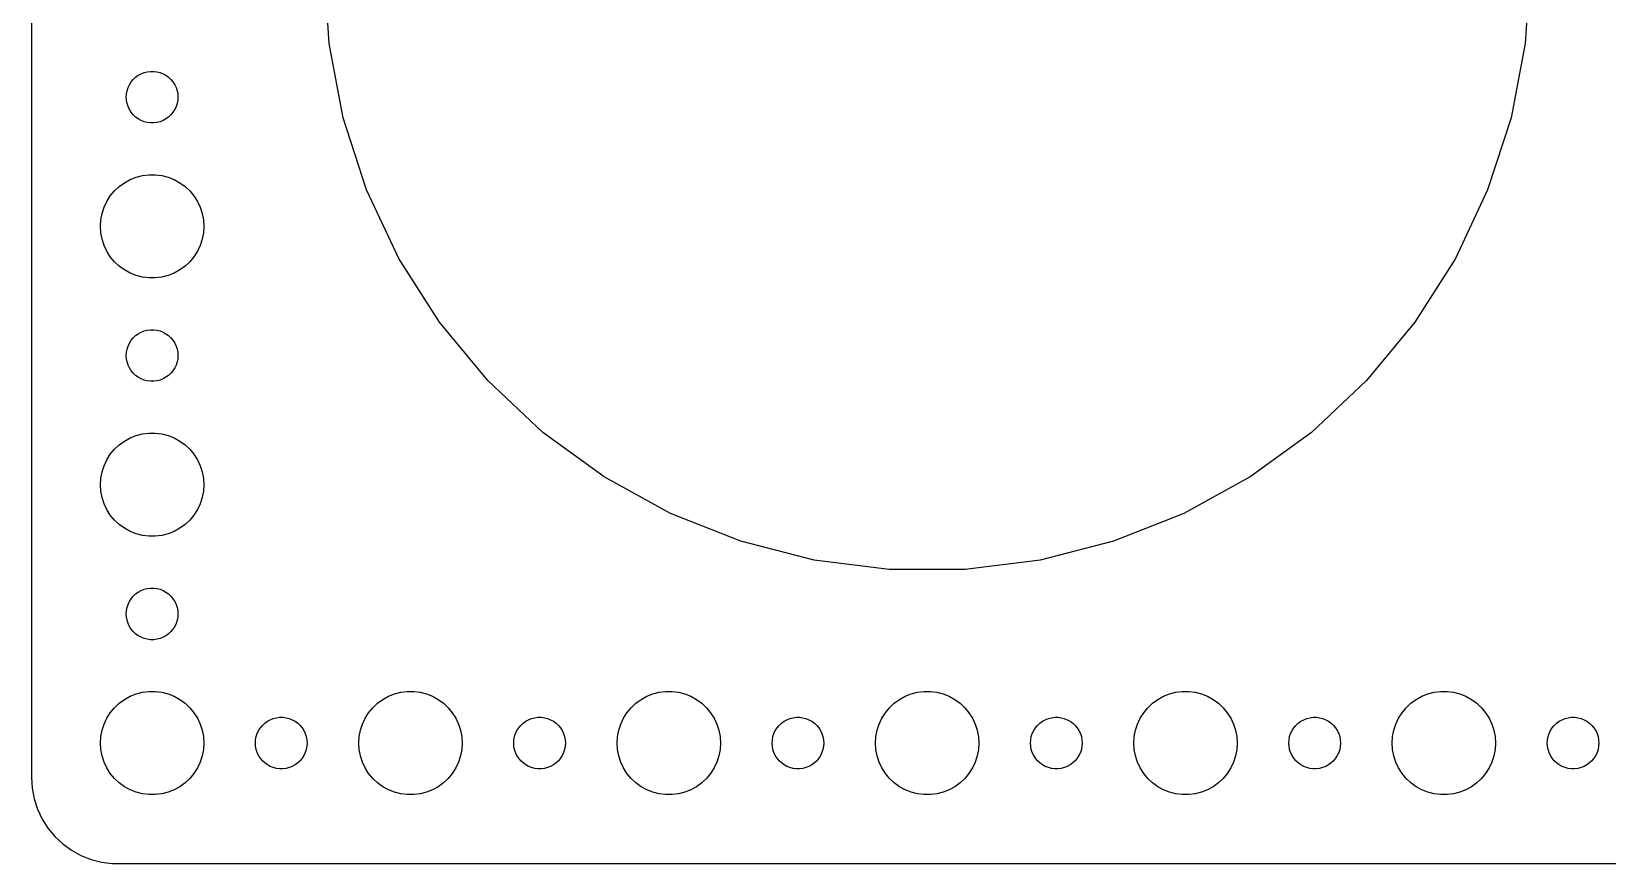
# Model space of a CAD drawing. Header units: metres. Extents: x -127 to 127, y -52 to 52.
# Drawn here: x -127 to -35.5, y -52 to -3.7 of the extents above; entities that cross this region are included whole.
import ezdxf

# ---------------------------------------------------------------- set-up
doc = ezdxf.new("R2010")
doc.units = ezdxf.units.M

msp = doc.modelspace()

# ---------------------------------------------------------------- linework, layer by layer
for p, q in [((-127, 47), (-127, -47)), ((-109.724, -4.38666), (-110, 0)), ((-40, 0), (-40.276, -4.38666)), ((-108.9, -8.70413), (-109.724, -4.38666)), ((-40.276, -4.38666), (-41.0996, -8.70413)), ((-121.093, -6.47318), (-120.956, -6.34422)), ((-120.956, -6.34422), (-120.804, -6.23351)), ((-120.804, -6.23351), (-120.639, -6.14275)), ((-120.639, -6.14275), (-120.464, -6.07341)), ((-120.464, -6.07341), (-120.281, -6.02657)), ((-120.281, -6.02657), (-120.094, -6.00294)), ((-120.094, -6.00294), (-119.906, -6.00294)), ((-119.906, -6.00294), (-119.719, -6.02657)), ((-119.719, -6.02657), (-119.536, -6.07341)), ((-119.536, -6.07341), (-119.361, -6.14275)), ((-119.361, -6.14275), (-119.196, -6.23351)), ((-119.196, -6.23351), (-119.044, -6.34422)), ((-119.044, -6.34422), (-118.907, -6.47318)), ((-121.5, -7.5), (-121.488, -7.312)), ((-121.488, -7.312), (-121.453, -7.12695)), ((-121.453, -7.12695), (-121.395, -6.9478)), ((-121.395, -6.9478), (-121.314, -6.77736)), ((-121.314, -6.77736), (-121.214, -6.61832)), ((-121.214, -6.61832), (-121.093, -6.47318)), ((-118.907, -6.47318), (-118.786, -6.61832)), ((-118.786, -6.61832), (-118.686, -6.77736)), ((-118.686, -6.77736), (-118.605, -6.9478)), ((-118.605, -6.9478), (-118.547, -7.12695)), ((-118.547, -7.12695), (-118.512, -7.312)), ((-118.512, -7.312), (-118.5, -7.5)), ((-121.488, -7.68799), (-121.5, -7.5)), ((-121.453, -7.87303), (-121.488, -7.68799)), ((-121.395, -8.05219), (-121.453, -7.87303)), ((-121.314, -8.22263), (-121.395, -8.05219)), ((-121.214, -8.38167), (-121.314, -8.22263)), ((-118.686, -8.22263), (-118.786, -8.38167)), ((-118.605, -8.05219), (-118.686, -8.22263)), ((-118.547, -7.87303), (-118.605, -8.05219)), ((-118.512, -7.68799), (-118.547, -7.87303)), ((-118.5, -7.5), (-118.512, -7.68799)), ((-121.093, -8.52681), (-121.214, -8.38167)), ((-120.956, -8.65576), (-121.093, -8.52681)), ((-120.804, -8.76648), (-120.956, -8.65576)), ((-120.639, -8.85724), (-120.804, -8.76648)), ((-120.464, -8.92657), (-120.639, -8.85724)), ((-120.281, -8.97342), (-120.464, -8.92657)), ((-120.094, -8.99704), (-120.281, -8.97342)), ((-119.906, -8.99704), (-120.094, -8.99704)), ((-119.719, -8.97342), (-119.906, -8.99704)), ((-119.536, -8.92657), (-119.719, -8.97342)), ((-119.361, -8.85724), (-119.536, -8.92657)), ((-119.196, -8.76648), (-119.361, -8.85724)), ((-119.044, -8.65576), (-119.196, -8.76648)), ((-118.907, -8.52681), (-119.044, -8.65576)), ((-118.786, -8.38167), (-118.907, -8.52681)), ((-107.542, -12.8844), (-108.9, -8.70413)), ((-41.0996, -8.70413), (-42.4578, -12.8844)), ((-122.187, -12.9464), (-121.912, -12.6884)), ((-121.912, -12.6884), (-121.607, -12.467)), ((-121.607, -12.467), (-121.277, -12.2855)), ((-121.277, -12.2855), (-120.927, -12.1468)), ((-120.927, -12.1468), (-120.562, -12.0531)), ((-120.562, -12.0531), (-120.188, -12.0059)), ((-120.188, -12.0059), (-119.812, -12.0059)), ((-119.812, -12.0059), (-119.438, -12.0531)), ((-119.438, -12.0531), (-119.073, -12.1468)), ((-119.073, -12.1468), (-118.723, -12.2855)), ((-118.723, -12.2855), (-118.393, -12.467)), ((-118.393, -12.467), (-118.088, -12.6884)), ((-118.088, -12.6884), (-117.813, -12.9464)), ((-122.789, -13.8956), (-122.629, -13.5547)), ((-122.629, -13.5547), (-122.427, -13.2366)), ((-122.427, -13.2366), (-122.187, -12.9464)), ((-117.813, -12.9464), (-117.573, -13.2366)), ((-117.573, -13.2366), (-117.371, -13.5547)), ((-117.371, -13.5547), (-117.211, -13.8956)), ((-105.671, -16.8614), (-107.542, -12.8844)), ((-42.4578, -12.8844), (-44.3293, -16.8614)), ((-123, -15), (-122.976, -14.624)), ((-122.976, -14.624), (-122.906, -14.2539)), ((-122.906, -14.2539), (-122.789, -13.8956)), ((-117.211, -13.8956), (-117.094, -14.2539)), ((-117.094, -14.2539), (-117.024, -14.624)), ((-117.024, -14.624), (-117, -15)), ((-122.976, -15.376), (-123, -15)), ((-122.906, -15.7461), (-122.976, -15.376)), ((-117.024, -15.376), (-117.094, -15.7461)), ((-117, -15), (-117.024, -15.376)), ((-122.789, -16.1044), (-122.906, -15.7461)), ((-122.629, -16.4453), (-122.789, -16.1044)), ((-122.427, -16.7634), (-122.629, -16.4453)), ((-117.371, -16.4453), (-117.573, -16.7634)), ((-117.211, -16.1044), (-117.371, -16.4453)), ((-117.094, -15.7461), (-117.211, -16.1044)), ((-122.187, -17.0536), (-122.427, -16.7634)), ((-121.912, -17.3115), (-122.187, -17.0536)), ((-121.607, -17.533), (-121.912, -17.3115)), ((-118.088, -17.3115), (-118.393, -17.533)), ((-117.813, -17.0536), (-118.088, -17.3115)), ((-117.573, -16.7634), (-117.813, -17.0536)), ((-103.316, -20.5725), (-105.671, -16.8614)), ((-44.3293, -16.8614), (-46.6844, -20.5725)), ((-121.277, -17.7145), (-121.607, -17.533)), ((-120.927, -17.8532), (-121.277, -17.7145)), ((-120.562, -17.9469), (-120.927, -17.8532)), ((-120.188, -17.9941), (-120.562, -17.9469)), ((-119.812, -17.9941), (-120.188, -17.9941)), ((-119.438, -17.9469), (-119.812, -17.9941)), ((-119.073, -17.8532), (-119.438, -17.9469)), ((-118.723, -17.7145), (-119.073, -17.8532)), ((-118.393, -17.533), (-118.723, -17.7145)), ((-120.464, -21.0734), (-120.281, -21.0266)), ((-120.281, -21.0266), (-120.094, -21.003)), ((-120.094, -21.003), (-119.906, -21.003)), ((-119.906, -21.003), (-119.719, -21.0266)), ((-119.719, -21.0266), (-119.536, -21.0734)), ((-100.514, -23.9591), (-103.316, -20.5725)), ((-46.6844, -20.5725), (-49.4861, -23.9591)), ((-121.453, -22.127), (-121.395, -21.9478)), ((-121.395, -21.9478), (-121.314, -21.7774)), ((-121.314, -21.7774), (-121.214, -21.6183)), ((-121.214, -21.6183), (-121.093, -21.4732)), ((-121.093, -21.4732), (-120.956, -21.3442)), ((-120.956, -21.3442), (-120.804, -21.2335)), ((-120.804, -21.2335), (-120.639, -21.1427)), ((-120.639, -21.1427), (-120.464, -21.0734)), ((-119.536, -21.0734), (-119.361, -21.1427)), ((-119.361, -21.1427), (-119.196, -21.2335)), ((-119.196, -21.2335), (-119.044, -21.3442)), ((-119.044, -21.3442), (-118.907, -21.4732)), ((-118.907, -21.4732), (-118.786, -21.6183)), ((-118.786, -21.6183), (-118.686, -21.7774)), ((-118.686, -21.7774), (-118.605, -21.9478)), ((-118.605, -21.9478), (-118.547, -22.127)), ((-121.5, -22.5), (-121.488, -22.312)), ((-121.488, -22.688), (-121.5, -22.5)), ((-121.488, -22.312), (-121.453, -22.127)), ((-121.453, -22.873), (-121.488, -22.688)), ((-121.395, -23.0522), (-121.453, -22.873)), ((-118.547, -22.873), (-118.605, -23.0522)), ((-118.547, -22.127), (-118.512, -22.312)), ((-118.512, -22.688), (-118.547, -22.873)), ((-118.512, -22.312), (-118.5, -22.5)), ((-118.5, -22.5), (-118.512, -22.688)), ((-121.314, -23.2226), (-121.395, -23.0522)), ((-121.214, -23.3817), (-121.314, -23.2226)), ((-121.093, -23.5268), (-121.214, -23.3817)), ((-120.956, -23.6558), (-121.093, -23.5268)), ((-120.804, -23.7665), (-120.956, -23.6558)), ((-120.639, -23.8572), (-120.804, -23.7665)), ((-119.196, -23.7665), (-119.361, -23.8572)), ((-119.044, -23.6558), (-119.196, -23.7665)), ((-118.907, -23.5268), (-119.044, -23.6558)), ((-118.786, -23.3817), (-118.907, -23.5268)), ((-118.686, -23.2226), (-118.786, -23.3817)), ((-118.605, -23.0522), (-118.686, -23.2226)), ((-120.464, -23.9266), (-120.639, -23.8572)), ((-120.281, -23.9734), (-120.464, -23.9266)), ((-120.094, -23.997), (-120.281, -23.9734)), ((-119.906, -23.997), (-120.094, -23.997)), ((-119.719, -23.9734), (-119.906, -23.997)), ((-119.536, -23.9266), (-119.719, -23.9734)), ((-119.361, -23.8572), (-119.536, -23.9266)), ((-97.3098, -26.968), (-100.514, -23.9591)), ((-49.4861, -23.9591), (-52.6902, -26.968)), ((-121.607, -27.467), (-121.277, -27.2855)), ((-121.277, -27.2855), (-120.927, -27.1468)), ((-120.927, -27.1468), (-120.562, -27.0531)), ((-120.562, -27.0531), (-120.188, -27.0059)), ((-120.188, -27.0059), (-119.812, -27.0059)), ((-119.812, -27.0059), (-119.438, -27.0531)), ((-119.438, -27.0531), (-119.073, -27.1468)), ((-119.073, -27.1468), (-118.723, -27.2855)), ((-118.723, -27.2855), (-118.393, -27.467)), ((-93.7539, -29.5515), (-97.3098, -26.968)), ((-52.6902, -26.968), (-56.2461, -29.5515)), ((-122.629, -28.5547), (-122.427, -28.2366)), ((-122.427, -28.2366), (-122.187, -27.9464)), ((-122.187, -27.9464), (-121.912, -27.6884)), ((-121.912, -27.6884), (-121.607, -27.467)), ((-118.393, -27.467), (-118.088, -27.6884)), ((-118.088, -27.6884), (-117.813, -27.9464)), ((-117.813, -27.9464), (-117.573, -28.2366)), ((-117.573, -28.2366), (-117.371, -28.5547)), ((-122.976, -29.624), (-122.906, -29.2539)), ((-122.906, -29.2539), (-122.789, -28.8956)), ((-122.789, -28.8956), (-122.629, -28.5547)), ((-117.371, -28.5547), (-117.211, -28.8956)), ((-117.211, -28.8956), (-117.094, -29.2539)), ((-117.094, -29.2539), (-117.024, -29.624)), ((-123, -30), (-122.976, -29.624)), ((-122.976, -30.376), (-123, -30)), ((-117.024, -29.624), (-117, -30)), ((-117, -30), (-117.024, -30.376)), ((-89.9023, -31.6689), (-93.7539, -29.5515)), ((-56.2461, -29.5515), (-60.0977, -31.6689)), ((-122.906, -30.7461), (-122.976, -30.376)), ((-122.789, -31.1044), (-122.906, -30.7461)), ((-122.629, -31.4453), (-122.789, -31.1044)), ((-117.211, -31.1044), (-117.371, -31.4453)), ((-117.094, -30.7461), (-117.211, -31.1044)), ((-117.024, -30.376), (-117.094, -30.7461)), ((-122.427, -31.7634), (-122.629, -31.4453)), ((-122.187, -32.0536), (-122.427, -31.7634)), ((-117.573, -31.7634), (-117.813, -32.0536)), ((-117.371, -31.4453), (-117.573, -31.7634)), ((-85.8156, -33.287), (-89.9023, -31.6689)), ((-60.0977, -31.6689), (-64.1844, -33.287)), ((-121.912, -32.3115), (-122.187, -32.0536)), ((-121.607, -32.533), (-121.912, -32.3115)), ((-121.277, -32.7145), (-121.607, -32.533)), ((-120.927, -32.8532), (-121.277, -32.7145)), ((-120.562, -32.9469), (-120.927, -32.8532)), ((-119.073, -32.8532), (-119.438, -32.9469)), ((-118.723, -32.7145), (-119.073, -32.8532)), ((-118.393, -32.533), (-118.723, -32.7145)), ((-118.088, -32.3115), (-118.393, -32.533)), ((-117.813, -32.0536), (-118.088, -32.3115)), ((-120.188, -32.9941), (-120.562, -32.9469)), ((-119.812, -32.9941), (-120.188, -32.9941)), ((-119.438, -32.9469), (-119.812, -32.9941)), ((-81.5583, -34.3801), (-85.8156, -33.287)), ((-64.1844, -33.287), (-68.4417, -34.3801)), ((-77.1977, -34.9309), (-81.5583, -34.3801)), ((-68.4417, -34.3801), (-72.8023, -34.9309)), ((-72.8023, -34.9309), (-77.1977, -34.9309)), ((-121.214, -36.6183), (-121.093, -36.4732)), ((-121.093, -36.4732), (-120.956, -36.3442)), ((-120.956, -36.3442), (-120.804, -36.2335)), ((-120.804, -36.2335), (-120.639, -36.1428)), ((-120.639, -36.1428), (-120.464, -36.0734)), ((-120.464, -36.0734), (-120.281, -36.0266)), ((-120.281, -36.0266), (-120.094, -36.003)), ((-120.094, -36.003), (-119.906, -36.003)), ((-119.906, -36.003), (-119.719, -36.0266)), ((-119.719, -36.0266), (-119.536, -36.0734)), ((-119.536, -36.0734), (-119.361, -36.1428)), ((-119.361, -36.1428), (-119.196, -36.2335)), ((-119.196, -36.2335), (-119.044, -36.3442)), ((-119.044, -36.3442), (-118.907, -36.4732)), ((-118.907, -36.4732), (-118.786, -36.6183)), ((-121.5, -37.5), (-121.488, -37.312)), ((-121.488, -37.688), (-121.5, -37.5)), ((-121.488, -37.312), (-121.453, -37.127)), ((-121.453, -37.127), (-121.395, -36.9478)), ((-121.395, -36.9478), (-121.314, -36.7774)), ((-121.314, -36.7774), (-121.214, -36.6183)), ((-118.786, -36.6183), (-118.686, -36.7774)), ((-118.686, -36.7774), (-118.605, -36.9478)), ((-118.605, -36.9478), (-118.547, -37.127)), ((-118.547, -37.127), (-118.512, -37.312)), ((-118.512, -37.312), (-118.5, -37.5)), ((-118.5, -37.5), (-118.512, -37.688)), ((-121.453, -37.873), (-121.488, -37.688)), ((-121.395, -38.0522), (-121.453, -37.873)), ((-121.314, -38.2226), (-121.395, -38.0522)), ((-121.214, -38.3817), (-121.314, -38.2226)), ((-121.093, -38.5268), (-121.214, -38.3817)), ((-118.786, -38.3817), (-118.907, -38.5268)), ((-118.686, -38.2226), (-118.786, -38.3817)), ((-118.605, -38.0522), (-118.686, -38.2226)), ((-118.547, -37.873), (-118.605, -38.0522)), ((-118.512, -37.688), (-118.547, -37.873)), ((-120.956, -38.6558), (-121.093, -38.5268)), ((-120.804, -38.7665), (-120.956, -38.6558)), ((-120.639, -38.8572), (-120.804, -38.7665)), ((-120.464, -38.9266), (-120.639, -38.8572)), ((-120.281, -38.9734), (-120.464, -38.9266)), ((-120.094, -38.997), (-120.281, -38.9734)), ((-119.906, -38.997), (-120.094, -38.997)), ((-119.719, -38.9734), (-119.906, -38.997)), ((-119.536, -38.9266), (-119.719, -38.9734)), ((-119.361, -38.8572), (-119.536, -38.9266)), ((-119.196, -38.7665), (-119.361, -38.8572)), ((-119.044, -38.6558), (-119.196, -38.7665)), ((-118.907, -38.5268), (-119.044, -38.6558)), ((-120.927, -42.1468), (-120.562, -42.0531)), ((-120.562, -42.0531), (-120.188, -42.0059)), ((-120.188, -42.0059), (-119.812, -42.0059)), ((-119.812, -42.0059), (-119.438, -42.0531)), ((-119.438, -42.0531), (-119.073, -42.1468)), ((-105.927, -42.1468), (-105.562, -42.0531)), ((-105.562, -42.0531), (-105.188, -42.0059)), ((-105.188, -42.0059), (-104.812, -42.0059)), ((-104.812, -42.0059), (-104.438, -42.0531)), ((-104.438, -42.0531), (-104.073, -42.1468)), ((-90.927, -42.1468), (-90.5621, -42.0531)), ((-90.5621, -42.0531), (-90.1884, -42.0059)), ((-90.1884, -42.0059), (-89.8116, -42.0059)), ((-89.8116, -42.0059), (-89.4379, -42.0531)), ((-89.4379, -42.0531), (-89.073, -42.1468)), ((-75.927, -42.1468), (-75.5621, -42.0531)), ((-75.5621, -42.0531), (-75.1884, -42.0059)), ((-75.1884, -42.0059), (-74.8116, -42.0059)), ((-74.8116, -42.0059), (-74.4379, -42.0531)), ((-74.4379, -42.0531), (-74.073, -42.1468)), ((-60.927, -42.1468), (-60.5621, -42.0531)), ((-60.5621, -42.0531), (-60.1884, -42.0059)), ((-60.1884, -42.0059), (-59.8116, -42.0059)), ((-59.8116, -42.0059), (-59.4379, -42.0531)), ((-59.4379, -42.0531), (-59.0729, -42.1468)), ((-45.927, -42.1468), (-45.5621, -42.0531)), ((-45.5621, -42.0531), (-45.1884, -42.0059)), ((-45.1884, -42.0059), (-44.8116, -42.0059)), ((-44.8116, -42.0059), (-44.4379, -42.0531)), ((-44.4379, -42.0531), (-44.0729, -42.1468)), ((-122.427, -43.2366), (-122.187, -42.9464)), ((-122.187, -42.9464), (-121.912, -42.6885)), ((-121.912, -42.6885), (-121.607, -42.467)), ((-121.607, -42.467), (-121.277, -42.2855)), ((-121.277, -42.2855), (-120.927, -42.1468)), ((-119.073, -42.1468), (-118.723, -42.2855)), ((-118.723, -42.2855), (-118.393, -42.467)), ((-118.393, -42.467), (-118.088, -42.6885)), ((-118.088, -42.6885), (-117.813, -42.9464)), ((-117.813, -42.9464), (-117.573, -43.2366)), ((-107.427, -43.2366), (-107.187, -42.9464)), ((-107.187, -42.9464), (-106.912, -42.6885)), ((-106.912, -42.6885), (-106.607, -42.467)), ((-106.607, -42.467), (-106.277, -42.2855)), ((-106.277, -42.2855), (-105.927, -42.1468)), ((-104.073, -42.1468), (-103.723, -42.2855)), ((-103.723, -42.2855), (-103.393, -42.467)), ((-103.393, -42.467), (-103.088, -42.6885)), ((-103.088, -42.6885), (-102.813, -42.9464)), ((-102.813, -42.9464), (-102.573, -43.2366)), ((-92.427, -43.2366), (-92.1869, -42.9464)), ((-92.1869, -42.9464), (-91.9123, -42.6885)), ((-91.9123, -42.6885), (-91.6075, -42.467)), ((-91.6075, -42.467), (-91.2773, -42.2855)), ((-91.2773, -42.2855), (-90.927, -42.1468)), ((-89.073, -42.1468), (-88.7227, -42.2855)), ((-88.7227, -42.2855), (-88.3925, -42.467)), ((-88.3925, -42.467), (-88.0877, -42.6885)), ((-88.0877, -42.6885), (-87.8131, -42.9464)), ((-87.8131, -42.9464), (-87.573, -43.2366)), ((-77.427, -43.2366), (-77.1869, -42.9464)), ((-77.1869, -42.9464), (-76.9123, -42.6885)), ((-76.9123, -42.6885), (-76.6075, -42.467)), ((-76.6075, -42.467), (-76.2773, -42.2855)), ((-76.2773, -42.2855), (-75.927, -42.1468)), ((-74.073, -42.1468), (-73.7227, -42.2855)), ((-73.7227, -42.2855), (-73.3925, -42.467)), ((-73.3925, -42.467), (-73.0877, -42.6885)), ((-73.0877, -42.6885), (-72.8131, -42.9464)), ((-72.8131, -42.9464), (-72.573, -43.2366)), ((-62.427, -43.2366), (-62.1869, -42.9464)), ((-62.1869, -42.9464), (-61.9123, -42.6885)), ((-61.9123, -42.6885), (-61.6075, -42.467)), ((-61.6075, -42.467), (-61.2773, -42.2855)), ((-61.2773, -42.2855), (-60.927, -42.1468)), ((-59.0729, -42.1468), (-58.7227, -42.2855)), ((-58.7227, -42.2855), (-58.3925, -42.467)), ((-58.3925, -42.467), (-58.0877, -42.6885)), ((-58.0877, -42.6885), (-57.8131, -42.9464)), ((-57.8131, -42.9464), (-57.5729, -43.2366)), ((-47.427, -43.2366), (-47.1869, -42.9464)), ((-47.1869, -42.9464), (-46.9123, -42.6885)), ((-46.9123, -42.6885), (-46.6075, -42.467)), ((-46.6075, -42.467), (-46.2773, -42.2855)), ((-46.2773, -42.2855), (-45.927, -42.1468)), ((-44.0729, -42.1468), (-43.7227, -42.2855)), ((-43.7227, -42.2855), (-43.3925, -42.467)), ((-43.3925, -42.467), (-43.0877, -42.6885)), ((-43.0877, -42.6885), (-42.8131, -42.9464)), ((-42.8131, -42.9464), (-42.5729, -43.2366)), ((-122.906, -44.2539), (-122.789, -43.8956)), ((-122.789, -43.8956), (-122.629, -43.5547)), ((-122.629, -43.5547), (-122.427, -43.2366)), ((-117.573, -43.2366), (-117.371, -43.5547)), ((-117.371, -43.5547), (-117.211, -43.8956)), ((-117.211, -43.8956), (-117.094, -44.2539)), ((-113.593, -43.9732), (-113.456, -43.8442)), ((-113.456, -43.8442), (-113.304, -43.7335)), ((-113.304, -43.7335), (-113.139, -43.6428)), ((-113.139, -43.6428), (-112.964, -43.5734)), ((-112.964, -43.5734), (-112.781, -43.5266)), ((-112.781, -43.5266), (-112.594, -43.503)), ((-112.594, -43.503), (-112.406, -43.503)), ((-112.406, -43.503), (-112.219, -43.5266)), ((-112.219, -43.5266), (-112.036, -43.5734)), ((-112.036, -43.5734), (-111.861, -43.6428)), ((-111.861, -43.6428), (-111.696, -43.7335)), ((-111.696, -43.7335), (-111.544, -43.8442)), ((-111.544, -43.8442), (-111.407, -43.9732)), ((-107.906, -44.2539), (-107.789, -43.8956)), ((-107.789, -43.8956), (-107.629, -43.5547)), ((-107.629, -43.5547), (-107.427, -43.2366)), ((-102.573, -43.2366), (-102.371, -43.5547)), ((-102.371, -43.5547), (-102.211, -43.8956)), ((-102.211, -43.8956), (-102.094, -44.2539)), ((-98.5934, -43.9732), (-98.4561, -43.8442)), ((-98.4561, -43.8442), (-98.3037, -43.7335)), ((-98.3037, -43.7335), (-98.1387, -43.6428)), ((-98.1387, -43.6428), (-97.9635, -43.5734)), ((-97.9635, -43.5734), (-97.7811, -43.5266)), ((-97.7811, -43.5266), (-97.5942, -43.503)), ((-97.5942, -43.503), (-97.4058, -43.503)), ((-97.4058, -43.503), (-97.2189, -43.5266)), ((-97.2189, -43.5266), (-97.0365, -43.5734)), ((-97.0365, -43.5734), (-96.8613, -43.6428)), ((-96.8613, -43.6428), (-96.6963, -43.7335)), ((-96.6963, -43.7335), (-96.5439, -43.8442)), ((-96.5439, -43.8442), (-96.4065, -43.9732)), ((-92.9057, -44.2539), (-92.7893, -43.8956)), ((-92.7893, -43.8956), (-92.6289, -43.5547)), ((-92.6289, -43.5547), (-92.427, -43.2366)), ((-87.573, -43.2366), (-87.3711, -43.5547)), ((-87.3711, -43.5547), (-87.2107, -43.8956)), ((-87.2107, -43.8956), (-87.0943, -44.2539)), ((-83.5934, -43.9732), (-83.4561, -43.8442)), ((-83.4561, -43.8442), (-83.3037, -43.7335)), ((-83.3037, -43.7335), (-83.1387, -43.6428)), ((-83.1387, -43.6428), (-82.9635, -43.5734)), ((-82.9635, -43.5734), (-82.7811, -43.5266)), ((-82.7811, -43.5266), (-82.5942, -43.503)), ((-82.5942, -43.503), (-82.4058, -43.503)), ((-82.4058, -43.503), (-82.2189, -43.5266)), ((-82.2189, -43.5266), (-82.0365, -43.5734)), ((-82.0365, -43.5734), (-81.8613, -43.6428)), ((-81.8613, -43.6428), (-81.6963, -43.7335)), ((-81.6963, -43.7335), (-81.5439, -43.8442)), ((-81.5439, -43.8442), (-81.4065, -43.9732)), ((-77.9057, -44.2539), (-77.7893, -43.8956)), ((-77.7893, -43.8956), (-77.6289, -43.5547)), ((-77.6289, -43.5547), (-77.427, -43.2366)), ((-72.573, -43.2366), (-72.3711, -43.5547)), ((-72.3711, -43.5547), (-72.2107, -43.8956)), ((-72.2107, -43.8956), (-72.0943, -44.2539)), ((-68.5934, -43.9732), (-68.4561, -43.8442)), ((-68.4561, -43.8442), (-68.3037, -43.7335)), ((-68.3037, -43.7335), (-68.1387, -43.6428)), ((-68.1387, -43.6428), (-67.9635, -43.5734)), ((-67.9635, -43.5734), (-67.7811, -43.5266)), ((-67.7811, -43.5266), (-67.5942, -43.503)), ((-67.5942, -43.503), (-67.4058, -43.503)), ((-67.4058, -43.503), (-67.2189, -43.5266)), ((-67.2189, -43.5266), (-67.0365, -43.5734)), ((-67.0365, -43.5734), (-66.8613, -43.6428)), ((-66.8613, -43.6428), (-66.6963, -43.7335)), ((-66.6963, -43.7335), (-66.5439, -43.8442)), ((-66.5439, -43.8442), (-66.4065, -43.9732)), ((-62.9057, -44.2539), (-62.7893, -43.8956)), ((-62.7893, -43.8956), (-62.6289, -43.5547)), ((-62.6289, -43.5547), (-62.427, -43.2366)), ((-57.5729, -43.2366), (-57.3711, -43.5547)), ((-57.3711, -43.5547), (-57.2107, -43.8956)), ((-57.2107, -43.8956), (-57.0942, -44.2539)), ((-53.5934, -43.9732), (-53.4561, -43.8442)), ((-53.4561, -43.8442), (-53.3037, -43.7335)), ((-53.3037, -43.7335), (-53.1387, -43.6428)), ((-53.1387, -43.6428), (-52.9635, -43.5734)), ((-52.9635, -43.5734), (-52.7811, -43.5266)), ((-52.7811, -43.5266), (-52.5942, -43.503)), ((-52.5942, -43.503), (-52.4058, -43.503)), ((-52.4058, -43.503), (-52.2189, -43.5266)), ((-52.2189, -43.5266), (-52.0365, -43.5734)), ((-52.0365, -43.5734), (-51.8613, -43.6428)), ((-51.8613, -43.6428), (-51.6963, -43.7335)), ((-51.6963, -43.7335), (-51.5439, -43.8442)), ((-51.5439, -43.8442), (-51.4065, -43.9732)), ((-47.9057, -44.2539), (-47.7893, -43.8956)), ((-47.7893, -43.8956), (-47.6289, -43.5547)), ((-47.6289, -43.5547), (-47.427, -43.2366)), ((-42.5729, -43.2366), (-42.3711, -43.5547)), ((-42.3711, -43.5547), (-42.2107, -43.8956)), ((-42.2107, -43.8956), (-42.0942, -44.2539)), ((-38.5934, -43.9732), (-38.4561, -43.8442)), ((-38.4561, -43.8442), (-38.3037, -43.7335)), ((-38.3037, -43.7335), (-38.1387, -43.6428)), ((-38.1387, -43.6428), (-37.9635, -43.5734)), ((-37.9635, -43.5734), (-37.7811, -43.5266)), ((-37.7811, -43.5266), (-37.5942, -43.503)), ((-37.5942, -43.503), (-37.4058, -43.503)), ((-37.4058, -43.503), (-37.2189, -43.5266)), ((-37.2189, -43.5266), (-37.0365, -43.5734)), ((-37.0365, -43.5734), (-36.8613, -43.6428)), ((-36.8613, -43.6428), (-36.6963, -43.7335)), ((-36.6963, -43.7335), (-36.5439, -43.8442)), ((-36.5439, -43.8442), (-36.4065, -43.9732)), ((-123, -45), (-122.976, -44.624)), ((-122.976, -44.624), (-122.906, -44.2539)), ((-117.094, -44.2539), (-117.024, -44.624)), ((-117.024, -44.624), (-117, -45)), ((-114, -45), (-113.988, -44.812)), ((-113.988, -44.812), (-113.953, -44.627)), ((-113.953, -44.627), (-113.895, -44.4478)), ((-113.895, -44.4478), (-113.814, -44.2774)), ((-113.814, -44.2774), (-113.714, -44.1183)), ((-113.714, -44.1183), (-113.593, -43.9732)), ((-111.407, -43.9732), (-111.286, -44.1183)), ((-111.286, -44.1183), (-111.186, -44.2774)), ((-111.186, -44.2774), (-111.105, -44.4478)), ((-111.105, -44.4478), (-111.047, -44.627)), ((-111.047, -44.627), (-111.012, -44.812)), ((-111.012, -44.812), (-111, -45)), ((-108, -45), (-107.976, -44.624)), ((-107.976, -44.624), (-107.906, -44.2539)), ((-102.094, -44.2539), (-102.024, -44.624)), ((-102.024, -44.624), (-102, -45)), ((-99, -45), (-98.9882, -44.812)), ((-98.9882, -44.812), (-98.9529, -44.627)), ((-98.9529, -44.627), (-98.8947, -44.4478)), ((-98.8947, -44.4478), (-98.8145, -44.2774)), ((-98.8145, -44.2774), (-98.7135, -44.1183)), ((-98.7135, -44.1183), (-98.5934, -43.9732)), ((-96.4065, -43.9732), (-96.2865, -44.1183)), ((-96.2865, -44.1183), (-96.1855, -44.2774)), ((-96.1855, -44.2774), (-96.1053, -44.4478)), ((-96.1053, -44.4478), (-96.0471, -44.627)), ((-96.0471, -44.627), (-96.0118, -44.812)), ((-96.0118, -44.812), (-96, -45)), ((-93, -45), (-92.9763, -44.624)), ((-92.9763, -44.624), (-92.9057, -44.2539)), ((-87.0943, -44.2539), (-87.0237, -44.624)), ((-87.0237, -44.624), (-87, -45)), ((-84, -45), (-83.9882, -44.812)), ((-83.9882, -44.812), (-83.9529, -44.627)), ((-83.9529, -44.627), (-83.8947, -44.4478)), ((-83.8947, -44.4478), (-83.8145, -44.2774)), ((-83.8145, -44.2774), (-83.7135, -44.1183)), ((-83.7135, -44.1183), (-83.5934, -43.9732)), ((-81.4065, -43.9732), (-81.2865, -44.1183)), ((-81.2865, -44.1183), (-81.1855, -44.2774)), ((-81.1855, -44.2774), (-81.1053, -44.4478)), ((-81.1053, -44.4478), (-81.0471, -44.627)), ((-81.0471, -44.627), (-81.0118, -44.812)), ((-81.0118, -44.812), (-81, -45)), ((-78, -45), (-77.9763, -44.624)), ((-77.9763, -44.624), (-77.9057, -44.2539)), ((-72.0943, -44.2539), (-72.0237, -44.624)), ((-72.0237, -44.624), (-72, -45)), ((-69, -45), (-68.9882, -44.812)), ((-68.9882, -44.812), (-68.9529, -44.627)), ((-68.9529, -44.627), (-68.8947, -44.4478)), ((-68.8947, -44.4478), (-68.8145, -44.2774)), ((-68.8145, -44.2774), (-68.7135, -44.1183)), ((-68.7135, -44.1183), (-68.5934, -43.9732)), ((-66.4065, -43.9732), (-66.2865, -44.1183)), ((-66.2865, -44.1183), (-66.1855, -44.2774)), ((-66.1855, -44.2774), (-66.1053, -44.4478)), ((-66.1053, -44.4478), (-66.0471, -44.627)), ((-66.0471, -44.627), (-66.0118, -44.812)), ((-66.0118, -44.812), (-66, -45)), ((-63, -45), (-62.9763, -44.624)), ((-62.9763, -44.624), (-62.9057, -44.2539)), ((-57.0942, -44.2539), (-57.0237, -44.624)), ((-57.0237, -44.624), (-57, -45)), ((-54, -45), (-53.9882, -44.812)), ((-53.9882, -44.812), (-53.9529, -44.627)), ((-53.9529, -44.627), (-53.8947, -44.4478)), ((-53.8947, -44.4478), (-53.8145, -44.2774)), ((-53.8145, -44.2774), (-53.7135, -44.1183)), ((-53.7135, -44.1183), (-53.5934, -43.9732)), ((-51.4065, -43.9732), (-51.2865, -44.1183)), ((-51.2865, -44.1183), (-51.1855, -44.2774)), ((-51.1855, -44.2774), (-51.1053, -44.4478)), ((-51.1053, -44.4478), (-51.0471, -44.627)), ((-51.0471, -44.627), (-51.0118, -44.812)), ((-51.0118, -44.812), (-51, -45)), ((-48, -45), (-47.9763, -44.624)), ((-47.9763, -44.624), (-47.9057, -44.2539)), ((-42.0942, -44.2539), (-42.0237, -44.624)), ((-42.0237, -44.624), (-42, -45)), ((-39, -45), (-38.9882, -44.812)), ((-38.9882, -44.812), (-38.9529, -44.627)), ((-38.9529, -44.627), (-38.8947, -44.4478)), ((-38.8947, -44.4478), (-38.8145, -44.2774)), ((-38.8145, -44.2774), (-38.7135, -44.1183)), ((-38.7135, -44.1183), (-38.5934, -43.9732)), ((-36.4065, -43.9732), (-36.2865, -44.1183)), ((-36.2865, -44.1183), (-36.1855, -44.2774)), ((-36.1855, -44.2774), (-36.1053, -44.4478)), ((-36.1053, -44.4478), (-36.0471, -44.627)), ((-36.0471, -44.627), (-36.0118, -44.812)), ((-36.0118, -44.812), (-36, -45)), ((-122.976, -45.376), (-123, -45)), ((-122.906, -45.7461), (-122.976, -45.376)), ((-122.789, -46.1044), (-122.906, -45.7461)), ((-117.094, -45.7461), (-117.211, -46.1044)), ((-117.024, -45.376), (-117.094, -45.7461)), ((-117, -45), (-117.024, -45.376)), ((-113.988, -45.188), (-114, -45)), ((-113.953, -45.373), (-113.988, -45.188)), ((-113.895, -45.5522), (-113.953, -45.373)), ((-113.814, -45.7226), (-113.895, -45.5522)), ((-113.714, -45.8817), (-113.814, -45.7226)), ((-111.186, -45.7226), (-111.286, -45.8817)), ((-111.105, -45.5522), (-111.186, -45.7226)), ((-111.047, -45.373), (-111.105, -45.5522)), ((-111.012, -45.188), (-111.047, -45.373)), ((-111, -45), (-111.012, -45.188)), ((-107.976, -45.376), (-108, -45)), ((-107.906, -45.7461), (-107.976, -45.376)), ((-107.789, -46.1044), (-107.906, -45.7461)), ((-102.094, -45.7461), (-102.211, -46.1044)), ((-102.024, -45.376), (-102.094, -45.7461)), ((-102, -45), (-102.024, -45.376)), ((-98.9882, -45.188), (-99, -45)), ((-98.9529, -45.373), (-98.9882, -45.188)), ((-98.8947, -45.5522), (-98.9529, -45.373)), ((-98.8145, -45.7226), (-98.8947, -45.5522)), ((-98.7135, -45.8817), (-98.8145, -45.7226)), ((-96.1855, -45.7226), (-96.2865, -45.8817)), ((-96.1053, -45.5522), (-96.1855, -45.7226)), ((-96.0471, -45.373), (-96.1053, -45.5522)), ((-96.0118, -45.188), (-96.0471, -45.373)), ((-96, -45), (-96.0118, -45.188)), ((-92.9763, -45.376), (-93, -45)), ((-92.9057, -45.7461), (-92.9763, -45.376)), ((-92.7893, -46.1044), (-92.9057, -45.7461)), ((-87.0943, -45.7461), (-87.2107, -46.1044)), ((-87.0237, -45.376), (-87.0943, -45.7461)), ((-87, -45), (-87.0237, -45.376)), ((-83.9882, -45.188), (-84, -45)), ((-83.9529, -45.373), (-83.9882, -45.188)), ((-83.8947, -45.5522), (-83.9529, -45.373)), ((-83.8145, -45.7226), (-83.8947, -45.5522)), ((-83.7135, -45.8817), (-83.8145, -45.7226)), ((-81.1855, -45.7226), (-81.2865, -45.8817)), ((-81.1053, -45.5522), (-81.1855, -45.7226)), ((-81.0471, -45.373), (-81.1053, -45.5522)), ((-81.0118, -45.188), (-81.0471, -45.373)), ((-81, -45), (-81.0118, -45.188)), ((-77.9763, -45.376), (-78, -45)), ((-77.9057, -45.7461), (-77.9763, -45.376)), ((-77.7893, -46.1044), (-77.9057, -45.7461)), ((-72.0943, -45.7461), (-72.2107, -46.1044)), ((-72.0237, -45.376), (-72.0943, -45.7461)), ((-72, -45), (-72.0237, -45.376)), ((-68.9882, -45.188), (-69, -45)), ((-68.9529, -45.373), (-68.9882, -45.188)), ((-68.8947, -45.5522), (-68.9529, -45.373)), ((-68.8145, -45.7226), (-68.8947, -45.5522)), ((-68.7135, -45.8817), (-68.8145, -45.7226)), ((-66.1855, -45.7226), (-66.2865, -45.8817)), ((-66.1053, -45.5522), (-66.1855, -45.7226)), ((-66.0471, -45.373), (-66.1053, -45.5522)), ((-66.0118, -45.188), (-66.0471, -45.373)), ((-66, -45), (-66.0118, -45.188)), ((-62.9763, -45.376), (-63, -45)), ((-62.9057, -45.7461), (-62.9763, -45.376)), ((-62.7893, -46.1044), (-62.9057, -45.7461)), ((-57.0942, -45.7461), (-57.2107, -46.1044)), ((-57.0237, -45.376), (-57.0942, -45.7461)), ((-57, -45), (-57.0237, -45.376)), ((-53.9882, -45.188), (-54, -45)), ((-53.9529, -45.373), (-53.9882, -45.188)), ((-53.8947, -45.5522), (-53.9529, -45.373)), ((-53.8145, -45.7226), (-53.8947, -45.5522)), ((-53.7135, -45.8817), (-53.8145, -45.7226)), ((-51.1855, -45.7226), (-51.2865, -45.8817)), ((-51.1053, -45.5522), (-51.1855, -45.7226)), ((-51.0471, -45.373), (-51.1053, -45.5522)), ((-51.0118, -45.188), (-51.0471, -45.373)), ((-51, -45), (-51.0118, -45.188)), ((-47.9763, -45.376), (-48, -45)), ((-47.9057, -45.7461), (-47.9763, -45.376)), ((-47.7893, -46.1044), (-47.9057, -45.7461)), ((-42.0942, -45.7461), (-42.2107, -46.1044)), ((-42.0237, -45.376), (-42.0942, -45.7461)), ((-42, -45), (-42.0237, -45.376)), ((-38.9882, -45.188), (-39, -45)), ((-38.9529, -45.373), (-38.9882, -45.188)), ((-38.8947, -45.5522), (-38.9529, -45.373)), ((-38.8145, -45.7226), (-38.8947, -45.5522)), ((-38.7135, -45.8817), (-38.8145, -45.7226)), ((-36.1855, -45.7226), (-36.2865, -45.8817)), ((-36.1053, -45.5522), (-36.1855, -45.7226)), ((-36.0471, -45.373), (-36.1053, -45.5522)), ((-36.0118, -45.188), (-36.0471, -45.373)), ((-36, -45), (-36.0118, -45.188)), ((-122.629, -46.4453), (-122.789, -46.1044)), ((-122.427, -46.7634), (-122.629, -46.4453)), ((-117.371, -46.4453), (-117.573, -46.7634)), ((-117.211, -46.1044), (-117.371, -46.4453)), ((-113.593, -46.0268), (-113.714, -45.8817)), ((-113.456, -46.1558), (-113.593, -46.0268)), ((-113.304, -46.2665), (-113.456, -46.1558)), ((-113.139, -46.3572), (-113.304, -46.2665)), ((-112.964, -46.4266), (-113.139, -46.3572)), ((-112.781, -46.4734), (-112.964, -46.4266)), ((-112.594, -46.497), (-112.781, -46.4734)), ((-112.406, -46.497), (-112.594, -46.497)), ((-112.219, -46.4734), (-112.406, -46.497)), ((-112.036, -46.4266), (-112.219, -46.4734)), ((-111.861, -46.3572), (-112.036, -46.4266)), ((-111.696, -46.2665), (-111.861, -46.3572)), ((-111.544, -46.1558), (-111.696, -46.2665)), ((-111.407, -46.0268), (-111.544, -46.1558)), ((-111.286, -45.8817), (-111.407, -46.0268)), ((-107.629, -46.4453), (-107.789, -46.1044)), ((-107.427, -46.7634), (-107.629, -46.4453)), ((-102.371, -46.4453), (-102.573, -46.7634)), ((-102.211, -46.1044), (-102.371, -46.4453)), ((-98.5934, -46.0268), (-98.7135, -45.8817)), ((-98.4561, -46.1558), (-98.5934, -46.0268)), ((-98.3037, -46.2665), (-98.4561, -46.1558)), ((-98.1387, -46.3572), (-98.3037, -46.2665)), ((-97.9635, -46.4266), (-98.1387, -46.3572)), ((-97.7811, -46.4734), (-97.9635, -46.4266)), ((-97.5942, -46.497), (-97.7811, -46.4734)), ((-97.4058, -46.497), (-97.5942, -46.497)), ((-97.2189, -46.4734), (-97.4058, -46.497)), ((-97.0365, -46.4266), (-97.2189, -46.4734)), ((-96.8613, -46.3572), (-97.0365, -46.4266)), ((-96.6963, -46.2665), (-96.8613, -46.3572)), ((-96.5439, -46.1558), (-96.6963, -46.2665)), ((-96.4065, -46.0268), (-96.5439, -46.1558)), ((-96.2865, -45.8817), (-96.4065, -46.0268)), ((-92.6289, -46.4453), (-92.7893, -46.1044)), ((-92.427, -46.7634), (-92.6289, -46.4453)), ((-87.3711, -46.4453), (-87.573, -46.7634)), ((-87.2107, -46.1044), (-87.3711, -46.4453)), ((-83.5934, -46.0268), (-83.7135, -45.8817)), ((-83.4561, -46.1558), (-83.5934, -46.0268)), ((-83.3037, -46.2665), (-83.4561, -46.1558)), ((-83.1387, -46.3572), (-83.3037, -46.2665)), ((-82.9635, -46.4266), (-83.1387, -46.3572)), ((-82.7811, -46.4734), (-82.9635, -46.4266)), ((-82.5942, -46.497), (-82.7811, -46.4734)), ((-82.4058, -46.497), (-82.5942, -46.497)), ((-82.2189, -46.4734), (-82.4058, -46.497)), ((-82.0365, -46.4266), (-82.2189, -46.4734)), ((-81.8613, -46.3572), (-82.0365, -46.4266)), ((-81.6963, -46.2665), (-81.8613, -46.3572)), ((-81.5439, -46.1558), (-81.6963, -46.2665)), ((-81.4065, -46.0268), (-81.5439, -46.1558)), ((-81.2865, -45.8817), (-81.4065, -46.0268)), ((-77.6289, -46.4453), (-77.7893, -46.1044)), ((-77.427, -46.7634), (-77.6289, -46.4453)), ((-72.3711, -46.4453), (-72.573, -46.7634)), ((-72.2107, -46.1044), (-72.3711, -46.4453)), ((-68.5934, -46.0268), (-68.7135, -45.8817)), ((-68.4561, -46.1558), (-68.5934, -46.0268)), ((-68.3037, -46.2665), (-68.4561, -46.1558)), ((-68.1387, -46.3572), (-68.3037, -46.2665)), ((-67.9635, -46.4266), (-68.1387, -46.3572)), ((-67.7811, -46.4734), (-67.9635, -46.4266)), ((-67.5942, -46.497), (-67.7811, -46.4734)), ((-67.4058, -46.497), (-67.5942, -46.497)), ((-67.2189, -46.4734), (-67.4058, -46.497)), ((-67.0365, -46.4266), (-67.2189, -46.4734)), ((-66.8613, -46.3572), (-67.0365, -46.4266)), ((-66.6963, -46.2665), (-66.8613, -46.3572)), ((-66.5439, -46.1558), (-66.6963, -46.2665)), ((-66.4065, -46.0268), (-66.5439, -46.1558)), ((-66.2865, -45.8817), (-66.4065, -46.0268)), ((-62.6289, -46.4453), (-62.7893, -46.1044)), ((-62.427, -46.7634), (-62.6289, -46.4453)), ((-57.3711, -46.4453), (-57.5729, -46.7634)), ((-57.2107, -46.1044), (-57.3711, -46.4453)), ((-53.5934, -46.0268), (-53.7135, -45.8817)), ((-53.4561, -46.1558), (-53.5934, -46.0268)), ((-53.3037, -46.2665), (-53.4561, -46.1558)), ((-53.1387, -46.3572), (-53.3037, -46.2665)), ((-52.9635, -46.4266), (-53.1387, -46.3572)), ((-52.7811, -46.4734), (-52.9635, -46.4266)), ((-52.5942, -46.497), (-52.7811, -46.4734)), ((-52.4058, -46.497), (-52.5942, -46.497)), ((-52.2189, -46.4734), (-52.4058, -46.497)), ((-52.0365, -46.4266), (-52.2189, -46.4734)), ((-51.8613, -46.3572), (-52.0365, -46.4266)), ((-51.6963, -46.2665), (-51.8613, -46.3572)), ((-51.5439, -46.1558), (-51.6963, -46.2665)), ((-51.4065, -46.0268), (-51.5439, -46.1558)), ((-51.2865, -45.8817), (-51.4065, -46.0268)), ((-47.6289, -46.4453), (-47.7893, -46.1044)), ((-47.427, -46.7634), (-47.6289, -46.4453)), ((-42.3711, -46.4453), (-42.5729, -46.7634)), ((-42.2107, -46.1044), (-42.3711, -46.4453)), ((-38.5934, -46.0268), (-38.7135, -45.8817)), ((-38.4561, -46.1558), (-38.5934, -46.0268)), ((-38.3037, -46.2665), (-38.4561, -46.1558)), ((-38.1387, -46.3572), (-38.3037, -46.2665)), ((-37.9635, -46.4266), (-38.1387, -46.3572)), ((-37.7811, -46.4734), (-37.9635, -46.4266)), ((-37.5942, -46.497), (-37.7811, -46.4734)), ((-37.4058, -46.497), (-37.5942, -46.497)), ((-37.2189, -46.4734), (-37.4058, -46.497)), ((-37.0365, -46.4266), (-37.2189, -46.4734)), ((-36.8613, -46.3572), (-37.0365, -46.4266)), ((-36.6963, -46.2665), (-36.8613, -46.3572)), ((-36.5439, -46.1558), (-36.6963, -46.2665)), ((-36.4065, -46.0268), (-36.5439, -46.1558)), ((-36.2865, -45.8817), (-36.4065, -46.0268)), ((-127, -47), (-126.961, -47.6267)), ((-122.187, -47.0536), (-122.427, -46.7634)), ((-121.912, -47.3115), (-122.187, -47.0536)), ((-121.607, -47.533), (-121.912, -47.3115)), ((-121.277, -47.7145), (-121.607, -47.533)), ((-118.393, -47.533), (-118.723, -47.7145)), ((-118.088, -47.3115), (-118.393, -47.533)), ((-117.813, -47.0536), (-118.088, -47.3115)), ((-117.573, -46.7634), (-117.813, -47.0536)), ((-107.187, -47.0536), (-107.427, -46.7634)), ((-106.912, -47.3115), (-107.187, -47.0536)), ((-106.607, -47.533), (-106.912, -47.3115)), ((-106.277, -47.7145), (-106.607, -47.533)), ((-103.393, -47.533), (-103.723, -47.7145)), ((-103.088, -47.3115), (-103.393, -47.533)), ((-102.813, -47.0536), (-103.088, -47.3115)), ((-102.573, -46.7634), (-102.813, -47.0536)), ((-92.1869, -47.0536), (-92.427, -46.7634)), ((-91.9123, -47.3115), (-92.1869, -47.0536)), ((-91.6075, -47.533), (-91.9123, -47.3115)), ((-91.2773, -47.7145), (-91.6075, -47.533)), ((-88.3925, -47.533), (-88.7227, -47.7145)), ((-88.0877, -47.3115), (-88.3925, -47.533)), ((-87.8131, -47.0536), (-88.0877, -47.3115)), ((-87.573, -46.7634), (-87.8131, -47.0536)), ((-77.1869, -47.0536), (-77.427, -46.7634)), ((-76.9123, -47.3115), (-77.1869, -47.0536)), ((-76.6075, -47.533), (-76.9123, -47.3115)), ((-76.2773, -47.7145), (-76.6075, -47.533)), ((-73.3925, -47.533), (-73.7227, -47.7145)), ((-73.0877, -47.3115), (-73.3925, -47.533)), ((-72.8131, -47.0536), (-73.0877, -47.3115)), ((-72.573, -46.7634), (-72.8131, -47.0536)), ((-62.1869, -47.0536), (-62.427, -46.7634)), ((-61.9123, -47.3115), (-62.1869, -47.0536)), ((-61.6075, -47.533), (-61.9123, -47.3115)), ((-61.2773, -47.7145), (-61.6075, -47.533)), ((-58.3925, -47.533), (-58.7227, -47.7145)), ((-58.0877, -47.3115), (-58.3925, -47.533)), ((-57.8131, -47.0536), (-58.0877, -47.3115)), ((-57.5729, -46.7634), (-57.8131, -47.0536)), ((-47.1869, -47.0536), (-47.427, -46.7634)), ((-46.9123, -47.3115), (-47.1869, -47.0536)), ((-46.6075, -47.533), (-46.9123, -47.3115)), ((-46.2773, -47.7145), (-46.6075, -47.533)), ((-43.3925, -47.533), (-43.7227, -47.7145)), ((-43.0877, -47.3115), (-43.3925, -47.533)), ((-42.8131, -47.0536), (-43.0877, -47.3115)), ((-42.5729, -46.7634), (-42.8131, -47.0536)), ((-126.961, -47.6267), (-126.843, -48.2434)), ((-126.843, -48.2434), (-126.649, -48.8406)), ((-120.927, -47.8532), (-121.277, -47.7145)), ((-120.562, -47.9469), (-120.927, -47.8532)), ((-120.188, -47.9941), (-120.562, -47.9469)), ((-119.812, -47.9941), (-120.188, -47.9941)), ((-119.438, -47.9469), (-119.812, -47.9941)), ((-119.073, -47.8532), (-119.438, -47.9469)), ((-118.723, -47.7145), (-119.073, -47.8532)), ((-105.927, -47.8532), (-106.277, -47.7145)), ((-105.562, -47.9469), (-105.927, -47.8532)), ((-105.188, -47.9941), (-105.562, -47.9469)), ((-104.812, -47.9941), (-105.188, -47.9941)), ((-104.438, -47.9469), (-104.812, -47.9941)), ((-104.073, -47.8532), (-104.438, -47.9469)), ((-103.723, -47.7145), (-104.073, -47.8532)), ((-90.927, -47.8532), (-91.2773, -47.7145)), ((-90.5621, -47.9469), (-90.927, -47.8532)), ((-90.1884, -47.9941), (-90.5621, -47.9469)), ((-89.8116, -47.9941), (-90.1884, -47.9941)), ((-89.4379, -47.9469), (-89.8116, -47.9941)), ((-89.073, -47.8532), (-89.4379, -47.9469)), ((-88.7227, -47.7145), (-89.073, -47.8532)), ((-75.927, -47.8532), (-76.2773, -47.7145)), ((-75.5621, -47.9469), (-75.927, -47.8532)), ((-75.1884, -47.9941), (-75.5621, -47.9469)), ((-74.8116, -47.9941), (-75.1884, -47.9941)), ((-74.4379, -47.9469), (-74.8116, -47.9941)), ((-74.073, -47.8532), (-74.4379, -47.9469)), ((-73.7227, -47.7145), (-74.073, -47.8532)), ((-60.927, -47.8532), (-61.2773, -47.7145)), ((-60.5621, -47.9469), (-60.927, -47.8532)), ((-60.1884, -47.9941), (-60.5621, -47.9469)), ((-59.8116, -47.9941), (-60.1884, -47.9941)), ((-59.4379, -47.9469), (-59.8116, -47.9941)), ((-59.0729, -47.8532), (-59.4379, -47.9469)), ((-58.7227, -47.7145), (-59.0729, -47.8532)), ((-45.927, -47.8532), (-46.2773, -47.7145)), ((-45.5621, -47.9469), (-45.927, -47.8532)), ((-45.1884, -47.9941), (-45.5621, -47.9469)), ((-44.8116, -47.9941), (-45.1884, -47.9941)), ((-44.4379, -47.9469), (-44.8116, -47.9941)), ((-44.0729, -47.8532), (-44.4379, -47.9469)), ((-43.7227, -47.7145), (-44.0729, -47.8532)), ((-126.649, -48.8406), (-126.382, -49.4088)), ((-126.382, -49.4088), (-126.045, -49.9389)), ((-126.045, -49.9389), (-125.645, -50.4227)), ((-125.645, -50.4227), (-125.187, -50.8526)), ((-125.187, -50.8526), (-124.679, -51.2216)), ((-124.679, -51.2216), (-124.129, -51.5241)), ((-124.129, -51.5241), (-123.545, -51.7553)), ((-123.545, -51.7553), (-122.937, -51.9114)), ((-122.937, -51.9114), (-122.314, -51.9901)), ((-122.314, -51.9901), (122.314, -51.9901))]:
    msp.add_line(p, q)

doc.saveas('drawing.dxf')
